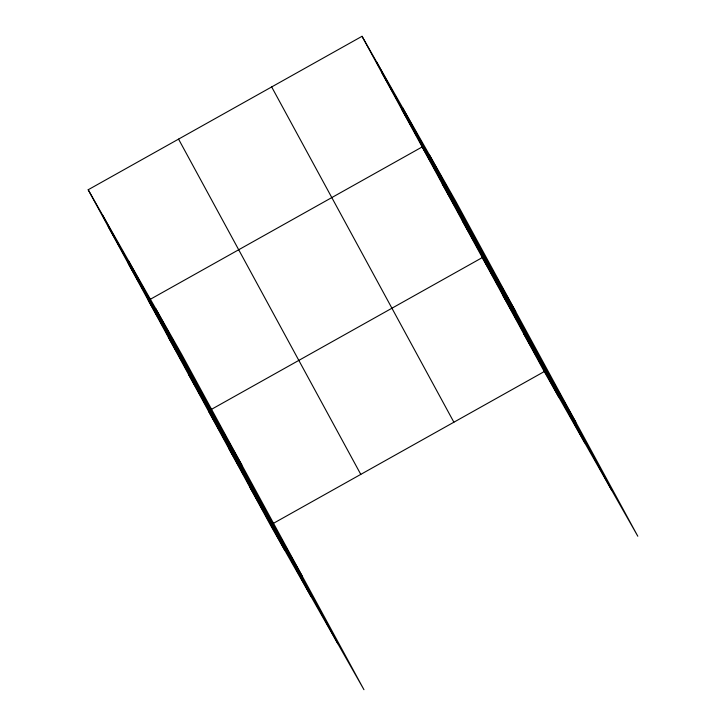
<?xml version="1.0" encoding="UTF-8"?>
<svg xmlns="http://www.w3.org/2000/svg" width="726" height="726" viewBox="0 0 726 726"><rect width="100%" height="100%" fill="white"/><g stroke="black" fill="none" stroke-linecap="round" stroke-linejoin="round"><path stroke-width="1.09" d="M88.191 189.758L181.736 354.433L363.962 689.7L270.408 525.025L88.191 189.758L362.038 36.3L455.592 200.975L637.809 536.242L544.264 371.567L362.038 36.3M273.357 523.373L544.264 371.567M382.085 73.181L396.46 98.491M402.131 110.062L416.506 135.372M515.723 311.608L422.169 146.942L148.322 300.401L241.876 465.067M442.216 183.814L456.6 209.133M462.262 220.695L476.637 246.005M575.854 422.251L482.309 257.576L208.453 411.034L302.007 575.709M502.955 295.573L517.339 320.883M523.609 333.57L537.984 358.88M108.238 226.639L122.612 251.949M128.284 263.52L142.659 288.83M168.368 337.272L182.743 362.592M188.415 374.153L202.79 399.463M229.107 449.031L243.491 474.341M249.762 487.028L264.137 512.338M429.465 154.983L611.682 490.25M402.549 107.602L584.766 442.869M376.422 61.61L558.639 396.877M271.669 86.938L453.886 422.205M178.56 139.12L360.786 474.387M155.618 308.441L337.835 643.708M128.693 261.061L310.919 596.327M102.575 215.068L284.792 550.335"/></g></svg>
